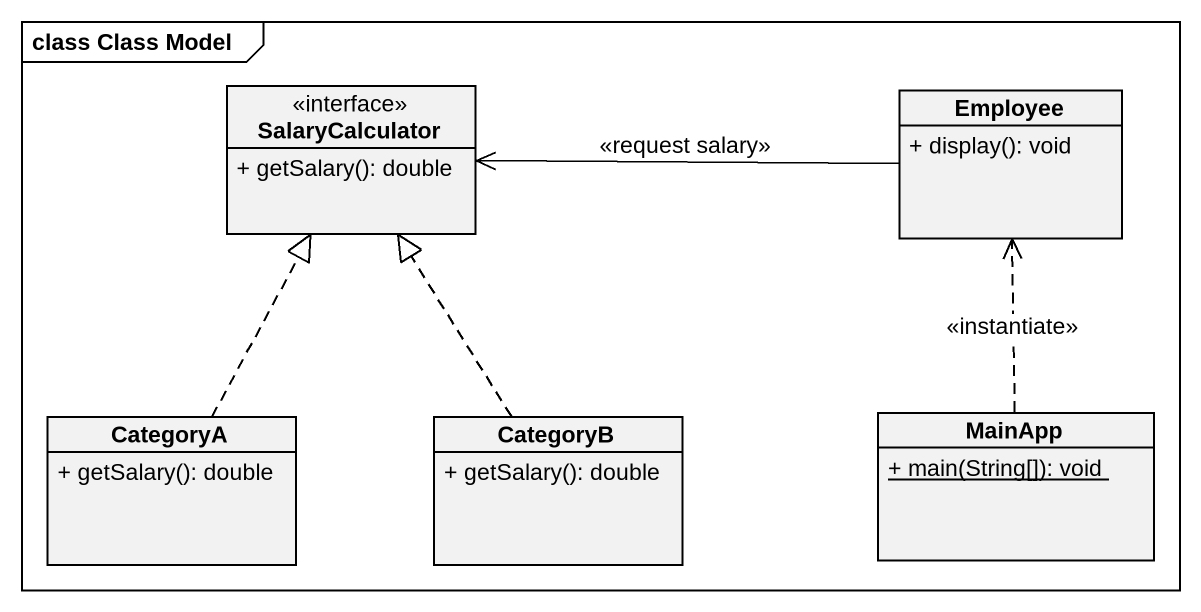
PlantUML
@startuml
mainframe class Class Model
hide circle
hide empty members
skinparam classAttributeIconSize 0
class SalaryCalculator <<interface>> {
  + getSalary(): double
}
class Employee {
  + display(): void
}
class CategoryA {
  + getSalary(): double
}
class CategoryB {
  + getSalary(): double
}
class MainApp {
  {static} + main(String[]): void
}
Employee -left-> SalaryCalculator : <<request salary>>
CategoryA .up.|> SalaryCalculator
CategoryB .up.|> SalaryCalculator
MainApp .up.> Employee : <<instantiate>>
@enduml
